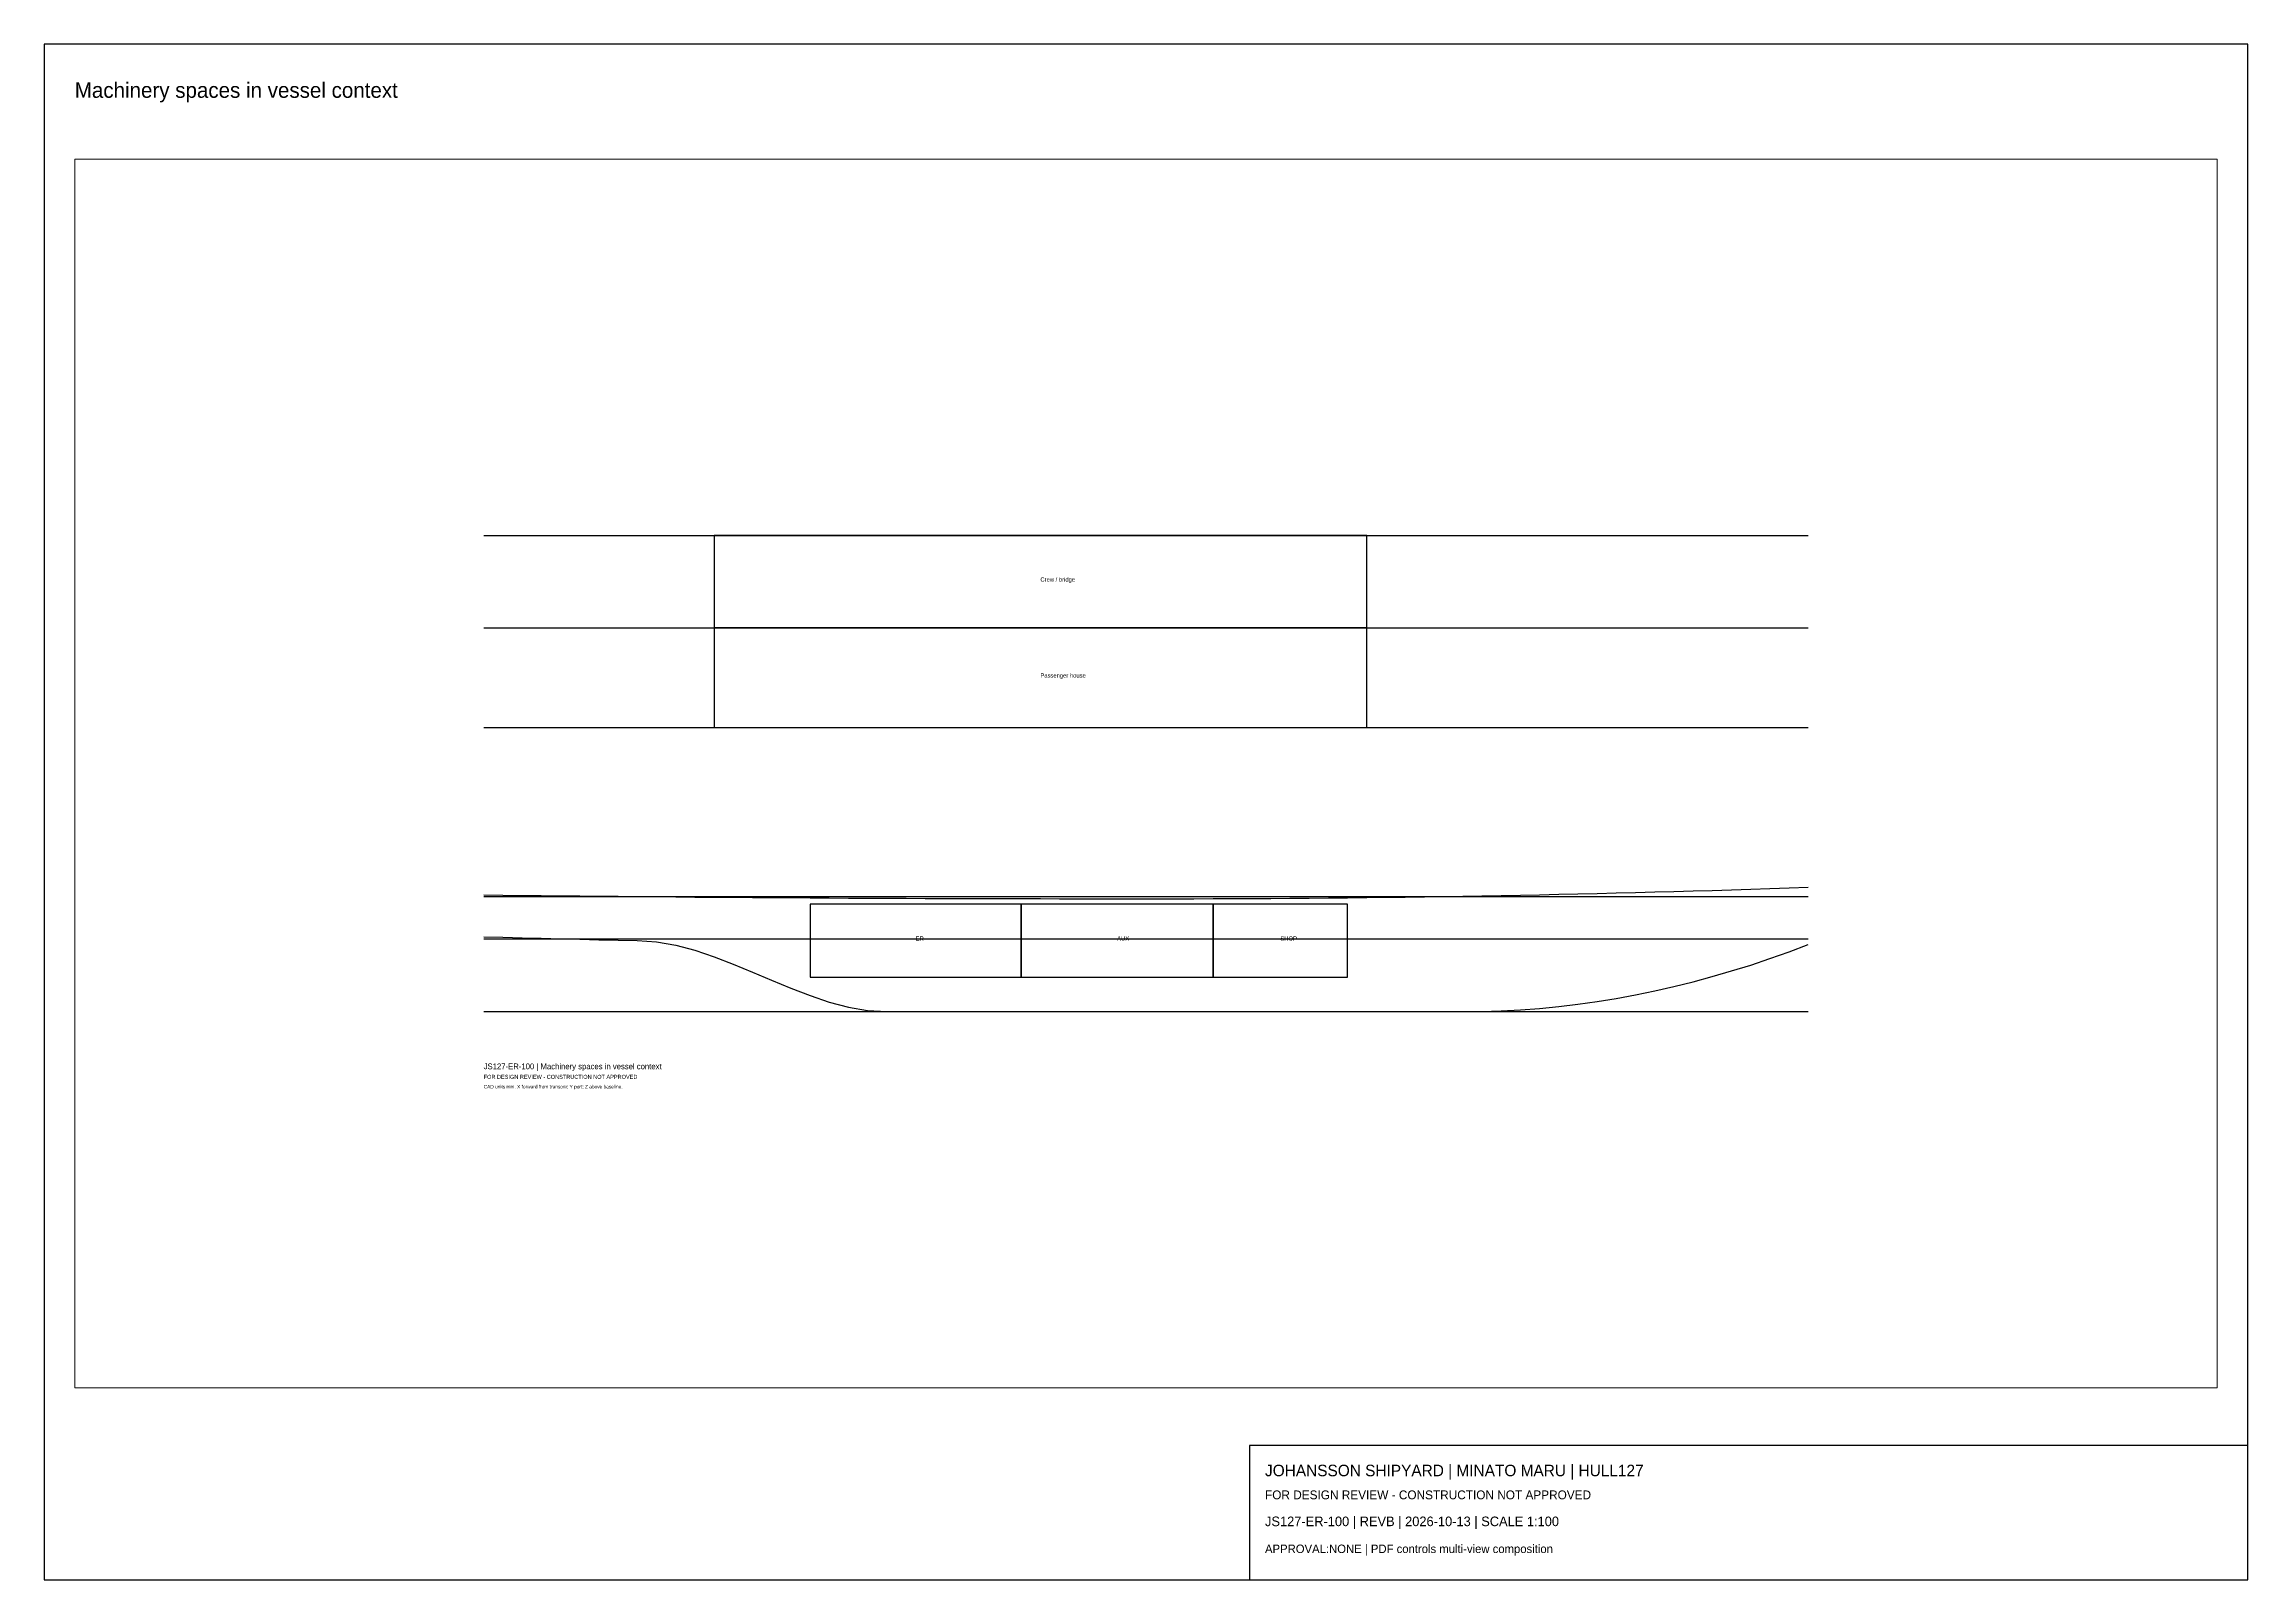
# Paper-space layout 'Layout1' of a CAD drawing. Header units: millimetres. Extents: x 10 to 584, y 10 to 410.
# The model-space entities are those that its viewports show. They can reach past a viewport. Long polylines and large blocks are cut down to what shows.
import ezdxf

# ---------------------------------------------------------------- set-up
doc = ezdxf.new("R2010")
doc.units = ezdxf.units.MM
for name, color, linetype in [('ANNOTATION', 7, 'Continuous'), ('CENTERLINE', 8, 'Continuous'), ('EQUIPMENT', 3, 'Continuous'), ('GEOMETRY', 7, 'Continuous')]:
    doc.layers.add(name, color=color, linetype=linetype)

msp = doc.modelspace()

# ---------------------------------------------------------------- linework, layer by layer
at = {"layer": 'CENTERLINE'}
for p, q in [((0, 12400), (34500, 12400)), ((0, 10000), (34500, 10000)), ((0, 7400), (34500, 7400)), ((0, 3000), (34500, 3000)), ((0, 1900), (34500, 1900)), ((0, 0), (34500, 0))]:
    msp.add_line(p, q, dxfattribs=at)
at = {"layer": 'EQUIPMENT'}
for points in [[(6000, 10000), (23000, 10000), (23000, 12400), (6000, 12400)], [(6000, 7400), (23000, 7400), (23000, 10000), (6000, 10000)], [(8500, 900), (14000, 900), (14000, 2800), (8500, 2800)], [(14000, 900), (19000, 900), (19000, 2800), (14000, 2800)], [(19000, 900), (22500, 900), (22500, 2800), (19000, 2800)]]:
    msp.add_lwpolyline(points, close=True, dxfattribs=at)
at = {"layer": 'GEOMETRY'}
for p, q in [((0, 3040), (500, 3034)), ((500, 3034), (1000, 3029)), ((1000, 3029), (1500, 3023)), ((1500, 3023), (2000, 3018)), ((2000, 3018), (2500, 3013)), ((2500, 3013), (3000, 3008)), ((3000, 3008), (3500, 3004)), ((3500, 3004), (4000, 2999)), ((4000, 2999), (4500, 2995)), ((4500, 2995), (5000, 2990)), ((5000, 2990), (5500, 2986)), ((5500, 2986), (6000, 2983)), ((6000, 2983), (6500, 2979)), ((6500, 2979), (7000, 2975)), ((7000, 2975), (7500, 2972)), ((7500, 2972), (8000, 2969)), ((8000, 2969), (8500, 2966)), ((8500, 2966), (9000, 2963)), ((9000, 2963), (9500, 2960)), ((9500, 2960), (10000, 2958)), ((10000, 2958), (10500, 2955)), ((10500, 2955), (11000, 2953)), ((11000, 2953), (11500, 2951)), ((11500, 2951), (12000, 2949)), ((12000, 2949), (12500, 2948)), ((12500, 2948), (13000, 2946)), ((13000, 2946), (13500, 2945)), ((13500, 2945), (14000, 2944)), ((14000, 2944), (14500, 2943)), ((14500, 2943), (15000, 2942)), ((15000, 2942), (15500, 2941)), ((15500, 2941), (16000, 2941)), ((16000, 2941), (16500, 2940)), ((16500, 2940), (17000, 2940)), ((17000, 2940), (17500, 2940)), ((17500, 2940), (18000, 2941)), ((18000, 2941), (18500, 2942)), ((18500, 2942), (19000, 2943)), ((19000, 2943), (19500, 2945)), ((19500, 2945), (20000, 2948)), ((20000, 2948), (20500, 2951)), ((20500, 2951), (21000, 2954)), ((21000, 2954), (21500, 2958)), ((21500, 2958), (22000, 2963)), ((22000, 2963), (22500, 2968)), ((22500, 2968), (23000, 2973)), ((23000, 2973), (23500, 2979)), ((23500, 2979), (24000, 2986)), ((24000, 2986), (24500, 2993)), ((24500, 2993), (25000, 3001)), ((25000, 3001), (25500, 3009)), ((25500, 3009), (26000, 3017)), ((26000, 3017), (26500, 3026)), ((26500, 3026), (27000, 3036)), ((27000, 3036), (27500, 3046)), ((27500, 3046), (28000, 3057)), ((28000, 3057), (28500, 3068)), ((28500, 3068), (29000, 3079)), ((29000, 3079), (29500, 3091)), ((29500, 3091), (30000, 3104)), ((30000, 3104), (30500, 3117)), ((30500, 3117), (31000, 3131)), ((31000, 3131), (31500, 3145)), ((31500, 3145), (32000, 3159)), ((32000, 3159), (32500, 3174)), ((32500, 3174), (33000, 3190)), ((33000, 3190), (33500, 3206)), ((33500, 3206), (34000, 3223)), ((34000, 3223), (34500, 3240)), ((0, 1950), (500, 1938)), ((500, 1938), (1000, 1925)), ((1000, 1925), (1500, 1912)), ((1500, 1912), (2000, 1900)), ((2000, 1900), (2500, 1888)), ((2500, 1888), (3000, 1875)), ((3000, 1875), (3500, 1862)), ((3500, 1862), (4000, 1850)), ((4000, 1850), (4500, 1819)), ((4500, 1819), (5000, 1732)), ((5000, 1732), (5500, 1600)), ((34000, 1561), (34500, 1750)), ((5500, 1600), (6000, 1432)), ((6000, 1432), (6500, 1240)), ((6500, 1240), (7000, 1032)), ((32500, 1059), (33000, 1215)), ((33000, 1215), (33500, 1383)), ((33500, 1383), (34000, 1561)), ((7000, 1032), (7500, 818)), ((7500, 818), (8000, 610)), ((8000, 610), (8500, 418)), ((30500, 540), (31000, 654)), ((31000, 654), (31500, 778)), ((31500, 778), (32000, 913)), ((32000, 913), (32500, 1059)), ((8500, 418), (9000, 250)), ((9000, 250), (9500, 118)), ((9500, 118), (10000, 31)), ((10000, 31), (10500, 0)), ((10500, 0), (11000, 0)), ((11000, 0), (11500, 0)), ((11500, 0), (12000, 0)), ((12000, 0), (12500, 0)), ((12500, 0), (13000, 0)), ((13000, 0), (13500, 0)), ((13500, 0), (14000, 0)), ((14000, 0), (14500, 0)), ((14500, 0), (15000, 0)), ((15000, 0), (15500, 0)), ((15500, 0), (16000, 0)), ((16000, 0), (16500, 0)), ((16500, 0), (17000, 0)), ((17000, 0), (17500, 0)), ((17500, 0), (18000, 0)), ((18000, 0), (18500, 0)), ((18500, 0), (19000, 0)), ((19000, 0), (19500, 0)), ((19500, 0), (20000, 0)), ((20000, 0), (20500, 0)), ((20500, 0), (21000, 0)), ((21000, 0), (21500, 0)), ((21500, 0), (22000, 0)), ((22000, 0), (22500, 0)), ((22500, 0), (23000, 0)), ((23000, 0), (23500, 0)), ((23500, 0), (24000, 0)), ((24000, 0), (24500, 0)), ((24500, 0), (25000, 0)), ((25000, 0), (25500, 0)), ((25500, 0), (26000, 5)), ((26000, 5), (26500, 22)), ((26500, 22), (27000, 49)), ((27000, 49), (27500, 86)), ((27500, 86), (28000, 135)), ((28000, 135), (28500, 194)), ((28500, 194), (29000, 265)), ((29000, 265), (29500, 346)), ((29500, 346), (30000, 438)), ((30000, 438), (30500, 540))]:
    msp.add_line(p, q, dxfattribs=at)

# ---------------------------------------------------------------- texts
at = {"layer": 'ANNOTATION'}
for s, height, p in [('Crew / bridge', 110, (14500, 11200)), ('Passenger house', 110, (14500, 8700)), ('ER', 110, (11250, 1850)), ('AUX', 110, (16500, 1850)), ('SHOP', 110, (20750, 1850)), ('JS127-ER-100 | Machinery spaces in vessel context', 150, (0, -1500)), ('FOR DESIGN REVIEW - CONSTRUCTION NOT APPROVED', 105, (0, -1750)), ('CAD units mm. X forward from transom; Y port; Z above baseline.', 90, (0, -2000))]:
    msp.add_text(s, height=height, dxfattribs=at).set_placement(p)

psp = doc.layouts.get("Layout1")

# ---------------------------------------------------------------- linework, layer by layer
for points in [[(10, 10), (584, 10), (584, 410), (10, 410)], [(324, 10), (584, 10), (584, 45), (324, 45)]]:
    psp.add_lwpolyline(points, close=True)

# ---------------------------------------------------------------- texts
for s, height, p in [('Machinery spaces in vessel context', 4, (18, 396)), ('JOHANSSON SHIPYARD | MINATO MARU | HULL127', 3, (328, 37)), ('FOR DESIGN REVIEW - CONSTRUCTION NOT APPROVED', 2.3, (328, 31)), ('JS127-ER-100 | REVB | 2026-10-13 | SCALE 1:100', 2.5, (328, 24)), ('APPROVAL:NONE | PDF controls multi-view composition', 2.2, (328, 17))]:
    psp.add_text(s, height=height).set_placement(p)

# ---------------------------------------------------------------- viewports
at = {"layer": 'VIEWPORTS'}
psp.add_viewport(center=(297, 220), size=(558, 320), view_center_point=(17250, 6200), view_height=32000, dxfattribs=at)

doc.saveas('drawing.dxf')
